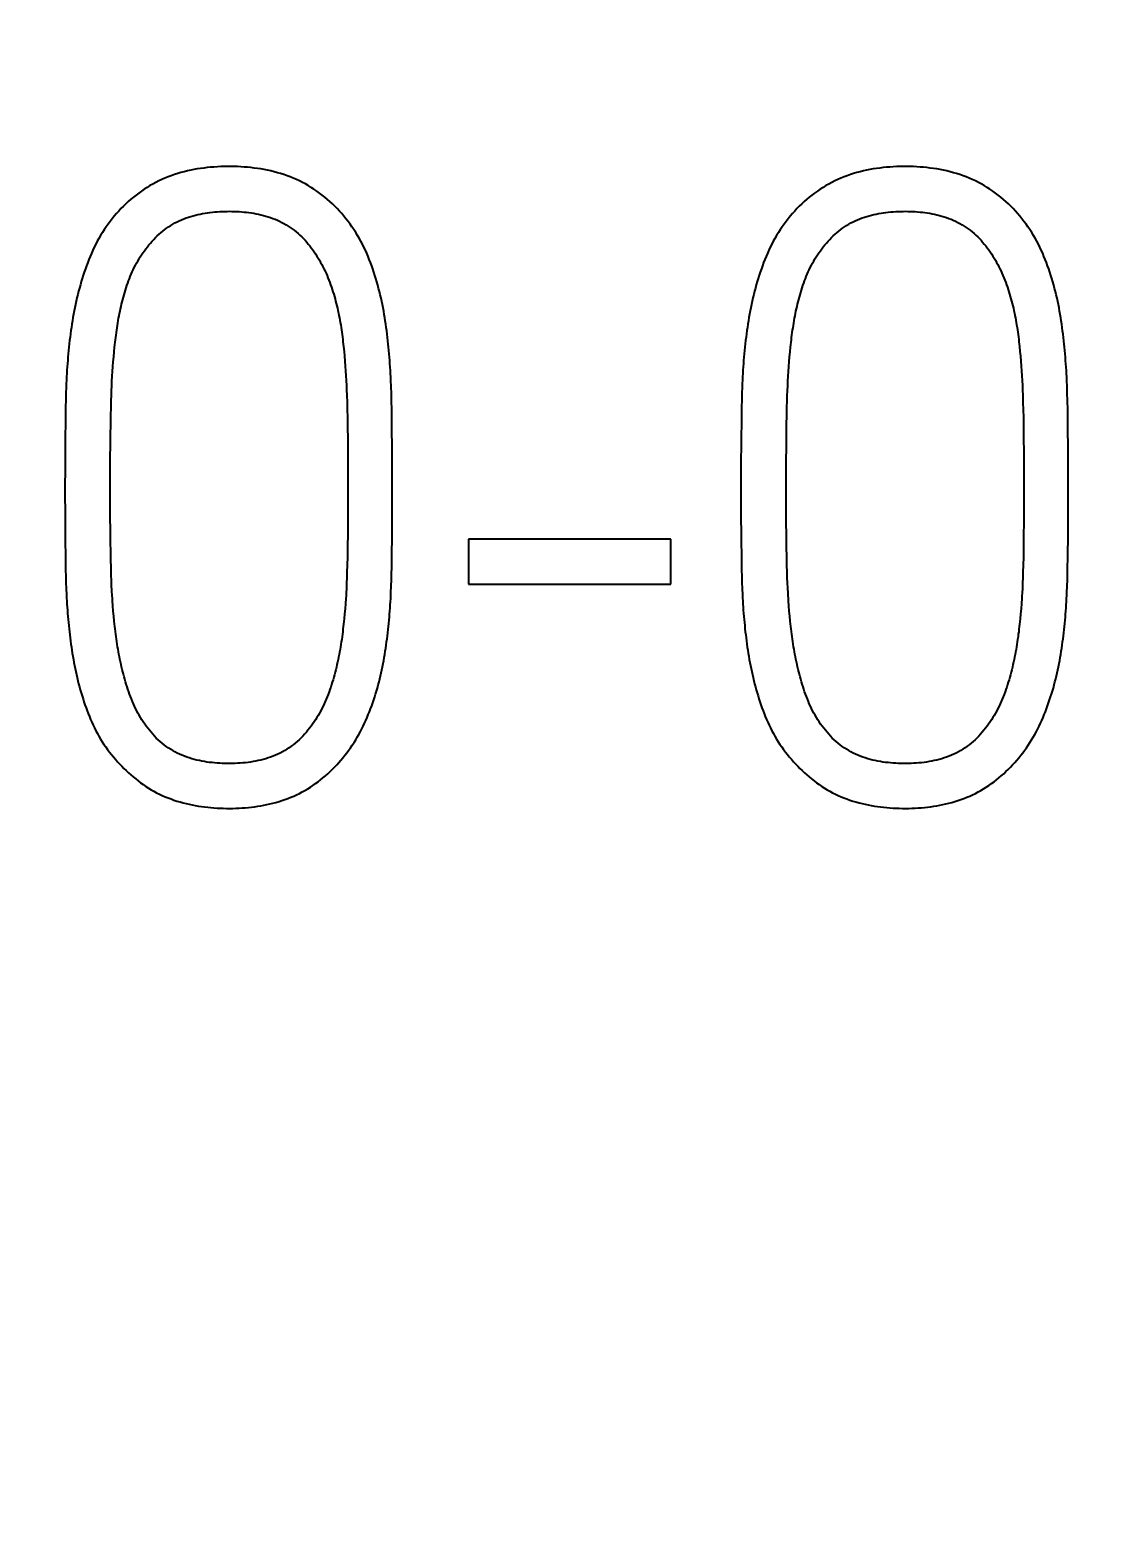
# Model space of a CAD drawing. Extents: x 0 to 420, y 0 to 297.
# Drawn here: x 135.235 to 137.96, y 172.36 to 176.15 of the extents above; entities that cross this region are included whole.
import ezdxf
from ezdxf.enums import TextEntityAlignment as Align

# ---------------------------------------------------------------- set-up
doc = ezdxf.new("R2010")
doc.units = 0
doc.header["$LTSCALE"] = 23.1
doc.layers.add('10100_DIM_FRONT', color=7, linetype='CONTINUOUS')
doc.layers.add('10500_FRONT_LABELING', color=7, linetype='CONTINUOUS')
doc.dimstyles.get("Standard").update_dxf_attribs({"dimtxt": 2.5, "dimasz": 2.5, "dimexe": 1.25, "dimexo": 0.625, "dimtad": 1, "dimcen": 2.5, "dimazin": 3, "dimtfac": 1, "dimtmove": 0, "dimatfit": 3})

# ---------------------------------------------------------------- blocks, each defined once
blk = doc.blocks.new('*D0')
at = {"layer": '10100_DIM_FRONT', "linetype": 'CONTINUOUS'}
for p, q in [((107.530749, 192.195968), (107.530749, 134.211085)), ((143.030749, 192.195968), (143.030749, 134.211085)), ((107.530749, 136.211085), (125.280749, 136.211085)), ((143.030749, 136.211085), (125.280749, 136.211085))]:
    blk.add_line(p, q, dxfattribs=at)
for points in [[(111.030749, 136.711085), (107.530749, 136.211085), (111.030749, 135.711085)], [(139.530749, 135.711085), (143.030749, 136.211085), (139.530749, 136.711085)]]:
    blk.add_solid(points, dxfattribs=at)
blk.add_text('35,5', height=3.5, dxfattribs=at).set_placement((121.450091, 137.086085), (130.950091, 137.086085), align=Align.FIT)
blk = doc.blocks.new('*D1')
at = {"layer": '10100_DIM_FRONT', "linetype": 'CONTINUOUS'}
for p, q in [((143.030749, 192.195968), (143.030749, 124.458443)), ((99.530757, 151.746968), (99.530757, 124.458443)), ((99.530757, 126.458443), (121.280753, 126.458443)), ((143.030749, 126.458443), (121.280753, 126.458443))]:
    blk.add_line(p, q, dxfattribs=at)
for points in [[(103.030757, 126.958443), (99.530757, 126.458443), (103.030757, 125.958443)], [(139.530749, 125.958443), (143.030749, 126.458443), (139.530749, 126.958443)]]:
    blk.add_solid(points, dxfattribs=at)
blk.add_text('43,5', height=3.5, dxfattribs=at).set_placement((117.247464, 127.333443), (126.997464, 127.333443), align=Align.FIT)

msp = doc.modelspace()

# ---------------------------------------------------------------- linework, layer by layer
at = {"layer": '10500_FRONT_LABELING', "color": 7, "linetype": 'CONTINUOUS'}
for p, q in [((136.0258, 175.3512), (136.0271, 175.339)), ((137.732, 175.3512), (137.7333, 175.339)), ((135.4437, 175.301), (135.4447, 175.3132)), ((135.4447, 175.3132), (135.4457, 175.3255)), ((135.4457, 175.3255), (135.4468, 175.3377)), ((136.0271, 175.339), (136.0282, 175.3268)), ((136.0282, 175.3268), (136.0292, 175.3146)), ((136.0292, 175.3146), (136.0302, 175.3023)), ((136.0302, 175.3023), (136.0311, 175.2901)), ((137.1499, 175.301), (137.1509, 175.3132)), ((137.1509, 175.3132), (137.1519, 175.3255)), ((137.1519, 175.3255), (137.153, 175.3377)), ((137.7333, 175.339), (137.7344, 175.3268)), ((137.7344, 175.3268), (137.7354, 175.3146)), ((137.7354, 175.3146), (137.7364, 175.3023)), ((137.7364, 175.3023), (137.7373, 175.2901)), ((135.4408, 175.2521), (135.4414, 175.2643)), ((135.4414, 175.2643), (135.4421, 175.2765)), ((135.4421, 175.2765), (135.4429, 175.2888)), ((135.4429, 175.2888), (135.4437, 175.301)), ((136.0311, 175.2901), (136.0318, 175.2778)), ((136.0318, 175.2778), (136.0325, 175.2655)), ((136.0325, 175.2655), (136.0332, 175.2533)), ((136.146, 175.2496), (136.1454, 175.2662)), ((137.147, 175.2521), (137.1476, 175.2643)), ((137.1476, 175.2643), (137.1483, 175.2765)), ((137.1483, 175.2765), (137.1491, 175.2888)), ((137.1491, 175.2888), (137.1499, 175.301)), ((137.7373, 175.2901), (137.7381, 175.2778)), ((137.7381, 175.2778), (137.7388, 175.2655)), ((137.7388, 175.2655), (137.7394, 175.2533)), ((137.8523, 175.2496), (137.8516, 175.2662)), ((135.3252, 175.2331), (135.3248, 175.2164)), ((135.4395, 175.2153), (135.4398, 175.2276)), ((135.4398, 175.2276), (135.4403, 175.2398)), ((135.4403, 175.2398), (135.4408, 175.2521)), ((136.0332, 175.2533), (136.0337, 175.241)), ((136.0337, 175.241), (136.0341, 175.2287)), ((136.0341, 175.2287), (136.0347, 175.2102)), ((136.1466, 175.2328), (136.146, 175.2496)), ((136.147, 175.2161), (136.1466, 175.2328)), ((137.0314, 175.2331), (137.031, 175.2164)), ((137.1457, 175.2153), (137.146, 175.2276)), ((137.146, 175.2276), (137.1465, 175.2398)), ((137.1465, 175.2398), (137.147, 175.2521)), ((137.7394, 175.2533), (137.7399, 175.241)), ((137.7399, 175.241), (137.7403, 175.2287)), ((137.7403, 175.2287), (137.7409, 175.2102)), ((137.8528, 175.2328), (137.8523, 175.2496)), ((137.8532, 175.2161), (137.8528, 175.2328)), ((135.3244, 175.1996), (135.324, 175.1745)), ((135.3248, 175.2164), (135.3244, 175.1996)), ((135.4386, 175.1786), (135.439, 175.197)), ((135.439, 175.197), (135.4395, 175.2153)), ((136.0347, 175.2102), (136.0352, 175.1917)), ((136.0352, 175.1917), (136.0356, 175.1732)), ((136.1475, 175.1911), (136.147, 175.2161)), ((136.1481, 175.1492), (136.1475, 175.1911)), ((137.0306, 175.1996), (137.0302, 175.1745)), ((137.031, 175.2164), (137.0306, 175.1996)), ((137.1448, 175.1786), (137.1452, 175.197)), ((137.1452, 175.197), (137.1457, 175.2153)), ((137.7409, 175.2102), (137.7414, 175.1917)), ((137.7414, 175.1917), (137.7418, 175.1732)), ((137.8537, 175.1911), (137.8532, 175.2161)), ((137.8543, 175.1492), (137.8537, 175.1911)), ((135.324, 175.1745), (135.3232, 175.1075)), ((135.4378, 175.1296), (135.4381, 175.1541)), ((135.4381, 175.1541), (135.4386, 175.1786)), ((136.0356, 175.1732), (136.036, 175.1486)), ((137.0302, 175.1745), (137.0294, 175.1075)), ((137.1439, 175.1234), (137.1443, 175.1541)), ((137.1443, 175.1541), (137.1448, 175.1786)), ((137.7418, 175.1732), (137.7422, 175.1486)), ((135.4374, 175.0989), (135.4378, 175.1296)), ((136.036, 175.1486), (136.0364, 175.1178)), ((136.0364, 175.1178), (136.0367, 175.087)), ((136.1487, 175.0907), (136.1481, 175.1492)), ((137.1436, 175.0928), (137.1439, 175.1234)), ((137.7422, 175.1486), (137.7426, 175.1178)), ((137.7426, 175.1178), (137.7429, 175.087)), ((137.8549, 175.0907), (137.8543, 175.1492)), ((135.3232, 175.1075), (135.3229, 175.0572)), ((135.4372, 175.0744), (135.4374, 175.0989)), ((136.0367, 175.087), (136.0369, 175.0624)), ((136.149, 175.0404), (136.1487, 175.0907)), ((137.0294, 175.1075), (137.0291, 175.0572)), ((137.1434, 175.0683), (137.1436, 175.0928)), ((137.7429, 175.087), (137.7431, 175.0624)), ((137.8552, 175.0404), (137.8549, 175.0907)), ((135.3229, 175.0572), (135.3228, 174.9825)), ((135.437, 175.0437), (135.4372, 175.0744)), ((135.437, 175.0131), (135.437, 175.0437)), ((136.0369, 175.0624), (136.037, 175.0316)), ((136.149, 175.007), (136.149, 175.0404)), ((137.0291, 175.0572), (137.029, 174.9825)), ((137.1432, 175.0376), (137.1434, 175.0683)), ((137.1432, 175.007), (137.1432, 175.0376)), ((137.7431, 175.0624), (137.7432, 175.0316)), ((137.8552, 175.007), (137.8552, 175.0404)), ((135.437, 174.9695), (135.437, 175.0131)), ((136.037, 175.0316), (136.0371, 174.9825)), ((136.1489, 174.9354), (136.149, 175.007)), ((137.1432, 174.9565), (137.1432, 175.007)), ((137.7432, 175.0316), (137.7433, 174.9825)), ((137.8551, 174.9354), (137.8552, 175.007)), ((135.3228, 174.9825), (135.3229, 174.9278)), ((135.4371, 174.9435), (135.437, 174.9695)), ((136.0371, 174.9825), (136.037, 174.9565)), ((137.029, 174.9825), (137.0291, 174.9278)), ((137.7433, 174.9825), (137.7432, 174.9565)), ((135.3229, 174.9278), (135.3233, 174.8731)), ((135.4372, 174.9175), (135.4371, 174.9435)), ((136.0369, 174.9305), (136.0367, 174.9044)), ((136.037, 174.9565), (136.0369, 174.9305)), ((136.1485, 174.8803), (136.1489, 174.9354)), ((137.0291, 174.9278), (137.0295, 174.8731)), ((137.1433, 174.9305), (137.1432, 174.9565)), ((137.1435, 174.9045), (137.1433, 174.9305)), ((137.7431, 174.9305), (137.7429, 174.9044)), ((137.7432, 174.9565), (137.7431, 174.9305)), ((137.8547, 174.8803), (137.8551, 174.9354)), ((135.4374, 174.8915), (135.4372, 174.9175)), ((135.4378, 174.859), (135.4374, 174.8915)), ((136.0367, 174.9044), (136.0364, 174.8784)), ((137.1438, 174.8785), (137.1435, 174.9045)), ((137.7429, 174.9044), (137.7426, 174.8784)), ((135.3233, 174.8731), (135.3241, 174.8106)), ((135.4382, 174.833), (135.4378, 174.859)), ((136.0364, 174.8784), (136.036, 174.8459)), ((136.1478, 174.8174), (136.1485, 174.8803)), ((136.3416, 174.8649), (136.3416, 174.7518)), ((136.8521, 174.8649), (136.3416, 174.8649)), ((136.8521, 174.7518), (136.8521, 174.8649)), ((137.0295, 174.8731), (137.0303, 174.8106)), ((137.1442, 174.846), (137.1438, 174.8785)), ((137.7426, 174.8784), (137.7422, 174.8459)), ((137.854, 174.8174), (137.8547, 174.8803)), ((135.3241, 174.8106), (135.3245, 174.7872)), ((135.4386, 174.8134), (135.4382, 174.833)), ((135.439, 174.7939), (135.4386, 174.8134)), ((136.0356, 174.8198), (136.0352, 174.8003)), ((136.036, 174.8459), (136.0356, 174.8198)), ((136.1474, 174.7939), (136.1478, 174.8174)), ((137.0303, 174.8106), (137.0307, 174.7872)), ((137.1447, 174.82), (137.1442, 174.846)), ((137.1451, 174.8004), (137.1447, 174.82)), ((137.7418, 174.8198), (137.7414, 174.8003)), ((137.7422, 174.8459), (137.7418, 174.8198)), ((137.8536, 174.7939), (137.854, 174.8174)), ((135.3245, 174.7872), (135.3248, 174.7716)), ((135.3248, 174.7716), (135.3253, 174.756)), ((135.4396, 174.7744), (135.439, 174.7939)), ((135.44, 174.7614), (135.4396, 174.7744)), ((136.0346, 174.7808), (136.0342, 174.7678)), ((136.0352, 174.8003), (136.0346, 174.7808)), ((136.1467, 174.7624), (136.1471, 174.7781)), ((136.1471, 174.7781), (136.1474, 174.7939)), ((137.0307, 174.7872), (137.031, 174.7716)), ((137.031, 174.7716), (137.0315, 174.756)), ((137.1456, 174.7809), (137.1451, 174.8004)), ((137.146, 174.7679), (137.1456, 174.7809)), ((137.7408, 174.7808), (137.7404, 174.7678)), ((137.7414, 174.8003), (137.7408, 174.7808)), ((137.8529, 174.7624), (137.8533, 174.7781)), ((137.8533, 174.7781), (137.8536, 174.7939)), ((135.3253, 174.756), (135.3258, 174.7404)), ((135.3258, 174.7404), (135.3264, 174.7248)), ((135.4406, 174.7485), (135.44, 174.7614)), ((135.4412, 174.7355), (135.4406, 174.7485)), ((135.4419, 174.7225), (135.4412, 174.7355)), ((136.0337, 174.7548), (136.0331, 174.7418)), ((136.0342, 174.7678), (136.0337, 174.7548)), ((136.1462, 174.7467), (136.1467, 174.7624)), ((136.3416, 174.7518), (136.8521, 174.7518)), ((137.0315, 174.756), (137.032, 174.7404)), ((137.032, 174.7404), (137.0326, 174.7248)), ((137.1465, 174.7549), (137.146, 174.7679)), ((137.1471, 174.742), (137.1465, 174.7549)), ((137.1478, 174.729), (137.1471, 174.742)), ((137.7399, 174.7548), (137.7393, 174.7418)), ((137.7404, 174.7678), (137.7399, 174.7548)), ((137.8524, 174.7467), (137.8529, 174.7624)), ((135.4448, 174.6838), (135.4437, 174.6967)), ((136.0308, 174.7028), (136.0297, 174.6899)), ((136.0317, 174.7158), (136.0308, 174.7028)), ((137.151, 174.6838), (137.1499, 174.6967)), ((137.737, 174.7028), (137.7359, 174.6899)), ((137.7379, 174.7158), (137.737, 174.7028)), ((135.446, 174.6709), (135.4448, 174.6838)), ((135.4473, 174.658), (135.446, 174.6709)), ((136.0297, 174.6899), (136.0286, 174.6769)), ((137.1522, 174.6709), (137.151, 174.6838)), ((137.1535, 174.658), (137.1522, 174.6709)), ((137.7359, 174.6899), (137.7348, 174.6769))]:
    msp.add_line(p, q, dxfattribs=at)
for points in [[(136.1454, 175.2662), (136.145, 175.2746), (136.1446, 175.2829), (136.1441, 175.2913), (136.1436, 175.2996), (136.143, 175.3079), (136.1424, 175.3163), (136.1418, 175.3246), (136.1411, 175.3329), (136.1403, 175.3412), (136.1395, 175.3495), (136.1387, 175.3578), (136.1378, 175.3661), (136.1369, 175.3744), (136.1359, 175.3827), (136.1348, 175.391), (136.1337, 175.3993), (136.1326, 175.4076), (136.1313, 175.4159), (136.13, 175.4242), (136.1287, 175.4324), (136.1272, 175.4407), (136.1257, 175.4489), (136.1241, 175.4572), (136.1224, 175.4654), (136.1206, 175.4737), (136.1187, 175.4819), (136.1166, 175.4901), (136.1145, 175.4983), (136.1123, 175.5065), (136.11, 175.5147), (136.1076, 175.5229), (136.1051, 175.531), (136.1025, 175.5391), (136.0997, 175.5472), (136.0969, 175.5552), (136.094, 175.5631), (136.0909, 175.571), (136.0877, 175.5789), (136.0844, 175.5867), (136.0809, 175.5944), (136.0773, 175.602), (136.0735, 175.6096), (136.0695, 175.6172), (136.0654, 175.6246), (136.0611, 175.632), (136.0566, 175.6393), (136.052, 175.6464), (136.0472, 175.6535), (136.0423, 175.6604), (136.0372, 175.6672), (136.032, 175.6739), (136.0267, 175.6805), (136.0212, 175.6869), (136.0156, 175.6932), (136.0099, 175.6994), (136.004, 175.7055), (135.9979, 175.7114), (135.9917, 175.7171), (135.9854, 175.7228), (135.9789, 175.7283), (135.9722, 175.7336), (135.9653, 175.7388), (135.9584, 175.7438), (135.9513, 175.7486), (135.9441, 175.7531), (135.9369, 175.7575), (135.9295, 175.7617), (135.922, 175.7656), (135.9145, 175.7694), (135.9068, 175.7729), (135.8991, 175.7763), (135.8912, 175.7794), (135.8833, 175.7824), (135.8752, 175.7852), (135.8671, 175.7878), (135.8589, 175.7902), (135.8506, 175.7924), (135.8423, 175.7945), (135.834, 175.7963), (135.8257, 175.798), (135.8173, 175.7995), (135.8089, 175.8008), (135.8005, 175.802), (135.7921, 175.803), (135.7837, 175.8038), (135.7753, 175.8045), (135.7668, 175.805), (135.7584, 175.8054), (135.7499, 175.8057), (135.7414, 175.8058), (135.7329, 175.8058), (135.7244, 175.8057), (135.7159, 175.8054), (135.7074, 175.805), (135.6988, 175.8045), (135.6903, 175.8038), (135.6819, 175.8029), (135.6734, 175.8019), (135.665, 175.8008), (135.6567, 175.7995), (135.6483, 175.798), (135.6401, 175.7963), (135.6318, 175.7945), (135.6236, 175.7925), (135.6154, 175.7903), (135.6073, 175.7879), (135.5992, 175.7853), (135.5911, 175.7825), (135.5831, 175.7795), (135.5751, 175.7763), (135.5673, 175.773), (135.5596, 175.7694), (135.552, 175.7656), (135.5445, 175.7616), (135.5371, 175.7575), (135.5299, 175.7531), (135.5227, 175.7486), (135.5157, 175.7438), (135.5088, 175.7389), (135.5021, 175.7338), (135.4954, 175.7284), (135.4889, 175.723), (135.4824, 175.7173), (135.4762, 175.7115), (135.4701, 175.7055), (135.4641, 175.6994), (135.4584, 175.6932), (135.4527, 175.6869), (135.4473, 175.6804), (135.4419, 175.6738), (135.4367, 175.6671), (135.4316, 175.6603), (135.4267, 175.6534), (135.4219, 175.6463), (135.4173, 175.6391), (135.4128, 175.6318), (135.4085, 175.6245), (135.4044, 175.617), (135.4005, 175.6095), (135.3967, 175.602), (135.3931, 175.5943), (135.3897, 175.5866), (135.3863, 175.5789), (135.3832, 175.5711), (135.3801, 175.5633), (135.3771, 175.5554), (135.3743, 175.5474), (135.3716, 175.5394), (135.369, 175.5314), (135.3664, 175.5233), (135.364, 175.5153), (135.3616, 175.5071), (135.3594, 175.499), (135.3572, 175.4908), (135.3551, 175.4825), (135.3531, 175.4743), (135.3512, 175.466), (135.3494, 175.4578), (135.3477, 175.4495), (135.346, 175.4412), (135.3445, 175.433), (135.343, 175.4247), (135.3416, 175.4164), (135.3403, 175.4081), (135.339, 175.3998), (135.3378, 175.3915), (135.3367, 175.3832), (135.3356, 175.3749)], [(137.8516, 175.2662), (137.8512, 175.2746), (137.8508, 175.2829), (137.8503, 175.2913), (137.8498, 175.2996), (137.8492, 175.3079), (137.8486, 175.3163), (137.848, 175.3246), (137.8473, 175.3329), (137.8465, 175.3412), (137.8458, 175.3495), (137.8449, 175.3578), (137.844, 175.3661), (137.8431, 175.3744), (137.8421, 175.3827), (137.841, 175.391), (137.8399, 175.3993), (137.8388, 175.4076), (137.8376, 175.4159), (137.8363, 175.4242), (137.8349, 175.4324), (137.8334, 175.4407), (137.8319, 175.4489), (137.8303, 175.4572), (137.8286, 175.4654), (137.8268, 175.4737), (137.8249, 175.4819), (137.8228, 175.4901), (137.8207, 175.4983), (137.8185, 175.5065), (137.8162, 175.5147), (137.8138, 175.5229), (137.8113, 175.531), (137.8087, 175.5391), (137.8059, 175.5472), (137.8031, 175.5552), (137.8002, 175.5631), (137.7971, 175.571), (137.7939, 175.5789), (137.7906, 175.5867), (137.7871, 175.5944), (137.7835, 175.602), (137.7797, 175.6096), (137.7757, 175.6172), (137.7716, 175.6246), (137.7673, 175.632), (137.7628, 175.6393), (137.7582, 175.6464), (137.7534, 175.6535), (137.7485, 175.6604), (137.7434, 175.6672), (137.7382, 175.6739), (137.7329, 175.6805), (137.7274, 175.6869), (137.7218, 175.6932), (137.7161, 175.6994), (137.7102, 175.7055), (137.7041, 175.7114), (137.6979, 175.7171), (137.6916, 175.7228), (137.6851, 175.7283), (137.6784, 175.7336), (137.6715, 175.7388), (137.6646, 175.7438), (137.6575, 175.7486), (137.6503, 175.7531), (137.6431, 175.7575), (137.6357, 175.7617), (137.6282, 175.7656), (137.6207, 175.7694), (137.613, 175.7729), (137.6053, 175.7763), (137.5974, 175.7794), (137.5895, 175.7824), (137.5814, 175.7852), (137.5733, 175.7878), (137.5651, 175.7902), (137.5568, 175.7924), (137.5485, 175.7945), (137.5402, 175.7963), (137.5319, 175.798), (137.5235, 175.7995), (137.5151, 175.8008), (137.5067, 175.802), (137.4983, 175.803), (137.4899, 175.8038), (137.4815, 175.8045), (137.473, 175.805), (137.4646, 175.8054), (137.4561, 175.8057), (137.4476, 175.8058), (137.4391, 175.8058), (137.4306, 175.8057), (137.4221, 175.8054), (137.4136, 175.805), (137.405, 175.8045), (137.3965, 175.8038), (137.3881, 175.8029), (137.3796, 175.8019), (137.3712, 175.8008), (137.3629, 175.7995), (137.3545, 175.798), (137.3463, 175.7963), (137.338, 175.7945), (137.3298, 175.7925), (137.3216, 175.7903), (137.3135, 175.7879), (137.3054, 175.7853), (137.2973, 175.7825), (137.2893, 175.7795), (137.2814, 175.7763), (137.2735, 175.773), (137.2658, 175.7694), (137.2582, 175.7656), (137.2507, 175.7616), (137.2433, 175.7575), (137.2361, 175.7531), (137.2289, 175.7486), (137.2219, 175.7438), (137.215, 175.7389), (137.2083, 175.7338), (137.2016, 175.7284), (137.1951, 175.723), (137.1886, 175.7173), (137.1824, 175.7115), (137.1763, 175.7055), (137.1703, 175.6994), (137.1646, 175.6932), (137.1589, 175.6869), (137.1535, 175.6804), (137.1481, 175.6738), (137.1429, 175.6671), (137.1378, 175.6603), (137.1329, 175.6534), (137.1281, 175.6463), (137.1235, 175.6391), (137.119, 175.6318), (137.1147, 175.6245), (137.1106, 175.617), (137.1067, 175.6095), (137.1029, 175.602), (137.0993, 175.5943), (137.0959, 175.5866), (137.0925, 175.5789), (137.0894, 175.5711), (137.0863, 175.5633), (137.0833, 175.5554), (137.0805, 175.5474), (137.0778, 175.5394), (137.0752, 175.5314), (137.0726, 175.5233), (137.0702, 175.5153), (137.0678, 175.5071), (137.0656, 175.499), (137.0634, 175.4908), (137.0613, 175.4825), (137.0593, 175.4743), (137.0574, 175.466), (137.0556, 175.4578), (137.0539, 175.4495), (137.0523, 175.4412), (137.0507, 175.433), (137.0492, 175.4247), (137.0478, 175.4164), (137.0465, 175.4081), (137.0452, 175.3998), (137.044, 175.3915), (137.0429, 175.3832), (137.0418, 175.3749)], [(135.4468, 175.3377), (135.4481, 175.3499), (135.4487, 175.356), (135.4494, 175.3621), (135.4501, 175.3682), (135.4508, 175.3743), (135.4516, 175.3804), (135.4524, 175.3865), (135.4533, 175.3926), (135.4542, 175.3987), (135.4551, 175.4047), (135.4561, 175.4108), (135.4571, 175.4168), (135.4582, 175.4228), (135.4593, 175.4288), (135.4605, 175.4348), (135.4617, 175.4408), (135.463, 175.4467), (135.4644, 175.4527), (135.4658, 175.4586), (135.4672, 175.4645), (135.4688, 175.4704), (135.4704, 175.4763), (135.472, 175.4822), (135.4737, 175.488), (135.4755, 175.4938), (135.4773, 175.4997), (135.4792, 175.5054), (135.4812, 175.5112), (135.4833, 175.517), (135.4855, 175.5227), (135.4877, 175.5284), (135.4901, 175.534), (135.4925, 175.5397), (135.4951, 175.5453), (135.4978, 175.5509), (135.5006, 175.5564), (135.5035, 175.5619), (135.5065, 175.5673), (135.5097, 175.5726), (135.5129, 175.5779), (135.5163, 175.5831), (135.5197, 175.5882), (135.5233, 175.5932), (135.527, 175.5982), (135.5307, 175.6031), (135.5346, 175.6079), (135.5386, 175.6126), (135.5427, 175.6172), (135.547, 175.6218), (135.5513, 175.6262), (135.5558, 175.6306), (135.5603, 175.6348), (135.5649, 175.6388), (135.5697, 175.6428), (135.5745, 175.6466), (135.5794, 175.6502), (135.5844, 175.6537), (135.5896, 175.657), (135.5948, 175.6602), (135.6002, 175.6633), (135.6057, 175.6661), (135.6113, 175.6688), (135.617, 175.6714), (135.6228, 175.6737), (135.6286, 175.6759), (135.6344, 175.6779), (135.6403, 175.6798), (135.6463, 175.6815), (135.6522, 175.6831), (135.6582, 175.6845), (135.6643, 175.6858), (135.6703, 175.687), (135.6764, 175.688), (135.6825, 175.689), (135.6887, 175.6898), (135.6948, 175.6905), (135.701, 175.6911), (135.7072, 175.6916), (135.7134, 175.692), (135.7196, 175.6923), (135.7258, 175.6925), (135.732, 175.6926), (135.7381, 175.6927), (135.7443, 175.6926), (135.7504, 175.6925), (135.7566, 175.6922), (135.7627, 175.6919), (135.7688, 175.6914), (135.7749, 175.6909), (135.781, 175.6903), (135.7871, 175.6895), (135.7932, 175.6886), (135.7993, 175.6876), (135.8054, 175.6865), (135.8115, 175.6852), (135.8175, 175.6838), (135.8235, 175.6823), (135.8296, 175.6806), (135.8355, 175.6788), (135.8415, 175.6768), (135.8473, 175.6747), (135.8531, 175.6725), (135.8588, 175.6701), (135.8644, 175.6675), (135.87, 175.6648), (135.8755, 175.6619), (135.8809, 175.6588), (135.8862, 175.6556), (135.8915, 175.6522), (135.8966, 175.6486), (135.9016, 175.6449), (135.9065, 175.641), (135.9112, 175.637), (135.9158, 175.6329), (135.9203, 175.6286), (135.9246, 175.6242), (135.9288, 175.6196), (135.9329, 175.615), (135.9368, 175.6102), (135.9407, 175.6053), (135.9444, 175.6003), (135.9481, 175.5952), (135.9516, 175.5901), (135.9551, 175.585), (135.9585, 175.5798), (135.9617, 175.5745), (135.9649, 175.5692), (135.9679, 175.5638), (135.9709, 175.5584), (135.9737, 175.5529), (135.9765, 175.5474), (135.9792, 175.5418), (135.9817, 175.5362), (135.9842, 175.5306), (135.9866, 175.5248), (135.9889, 175.5191), (135.9911, 175.5133), (135.9932, 175.5075), (135.9953, 175.5016), (135.9973, 175.4957), (135.9992, 175.4898), (136.001, 175.4838), (136.0027, 175.4779), (136.0044, 175.4719)], [(137.153, 175.3377), (137.1543, 175.3499), (137.1549, 175.356), (137.1556, 175.3621), (137.1563, 175.3682), (137.157, 175.3743), (137.1578, 175.3804), (137.1586, 175.3865), (137.1595, 175.3926), (137.1604, 175.3987), (137.1613, 175.4047), (137.1623, 175.4108), (137.1633, 175.4168), (137.1644, 175.4228), (137.1655, 175.4288), (137.1667, 175.4348), (137.1679, 175.4408), (137.1692, 175.4467), (137.1706, 175.4527), (137.172, 175.4586), (137.1734, 175.4645), (137.175, 175.4704), (137.1766, 175.4763), (137.1782, 175.4822), (137.1799, 175.488), (137.1817, 175.4938), (137.1835, 175.4997), (137.1854, 175.5054), (137.1874, 175.5112), (137.1895, 175.517), (137.1917, 175.5227), (137.1939, 175.5284), (137.1963, 175.534), (137.1987, 175.5397), (137.2013, 175.5453), (137.204, 175.5509), (137.2068, 175.5564), (137.2097, 175.5619), (137.2127, 175.5673), (137.2159, 175.5726), (137.2191, 175.5779), (137.2225, 175.5831), (137.2259, 175.5882), (137.2295, 175.5932), (137.2332, 175.5982), (137.2369, 175.6031), (137.2408, 175.6079), (137.2448, 175.6126), (137.2489, 175.6172), (137.2532, 175.6218), (137.2575, 175.6262), (137.262, 175.6306), (137.2665, 175.6348), (137.2711, 175.6388), (137.2759, 175.6428), (137.2807, 175.6466), (137.2856, 175.6502), (137.2906, 175.6537), (137.2958, 175.657), (137.301, 175.6602), (137.3064, 175.6633), (137.3119, 175.6661), (137.3175, 175.6688), (137.3232, 175.6714), (137.329, 175.6737), (137.3348, 175.6759), (137.3406, 175.6779), (137.3465, 175.6798), (137.3525, 175.6815), (137.3584, 175.6831), (137.3644, 175.6845), (137.3705, 175.6858), (137.3765, 175.687), (137.3826, 175.688), (137.3887, 175.689), (137.3949, 175.6898), (137.401, 175.6905), (137.4072, 175.6911), (137.4134, 175.6916), (137.4196, 175.692), (137.4258, 175.6923), (137.432, 175.6925), (137.4382, 175.6926), (137.4443, 175.6927), (137.4505, 175.6926), (137.4566, 175.6925), (137.4628, 175.6922), (137.4689, 175.6919), (137.475, 175.6914), (137.4811, 175.6909), (137.4872, 175.6903), (137.4933, 175.6895), (137.4994, 175.6886), (137.5055, 175.6876), (137.5116, 175.6865), (137.5177, 175.6852), (137.5237, 175.6838), (137.5298, 175.6823), (137.5358, 175.6806), (137.5418, 175.6788), (137.5477, 175.6768), (137.5535, 175.6747), (137.5593, 175.6725), (137.565, 175.6701), (137.5706, 175.6675), (137.5762, 175.6648), (137.5817, 175.6619), (137.5871, 175.6588), (137.5924, 175.6556), (137.5977, 175.6522), (137.6028, 175.6486), (137.6078, 175.6449), (137.6127, 175.641), (137.6174, 175.637), (137.622, 175.6329), (137.6265, 175.6286), (137.6308, 175.6242), (137.635, 175.6196), (137.6391, 175.615), (137.643, 175.6102), (137.6469, 175.6053), (137.6506, 175.6003), (137.6543, 175.5952), (137.6578, 175.5901), (137.6613, 175.585), (137.6647, 175.5798), (137.6679, 175.5745), (137.6711, 175.5692), (137.6742, 175.5638), (137.6771, 175.5584), (137.68, 175.5529), (137.6827, 175.5474), (137.6854, 175.5418), (137.6879, 175.5362), (137.6904, 175.5306), (137.6928, 175.5248), (137.6951, 175.5191), (137.6973, 175.5133), (137.6994, 175.5075), (137.7015, 175.5016), (137.7035, 175.4957), (137.7054, 175.4898), (137.7072, 175.4838), (137.7089, 175.4779), (137.7106, 175.4719)], [(136.0044, 175.4719), (136.006, 175.466), (136.0076, 175.46), (136.0091, 175.454), (136.0105, 175.448), (136.0119, 175.442), (136.0131, 175.436), (136.0144, 175.43), (136.0155, 175.424), (136.0166, 175.418), (136.0177, 175.4119), (136.0187, 175.4059), (136.0197, 175.3998), (136.0206, 175.3938), (136.0214, 175.3877), (136.0223, 175.3816), (136.023, 175.3756), (136.0238, 175.3695), (136.0245, 175.3634), (136.0252, 175.3573), (136.0258, 175.3512)], [(137.7106, 175.4719), (137.7122, 175.466), (137.7138, 175.46), (137.7153, 175.454), (137.7167, 175.448), (137.7181, 175.442), (137.7193, 175.436), (137.7206, 175.43), (137.7217, 175.424), (137.7229, 175.418), (137.7239, 175.4119), (137.7249, 175.4059), (137.7259, 175.3998), (137.7268, 175.3938), (137.7276, 175.3877), (137.7285, 175.3816), (137.7292, 175.3756), (137.73, 175.3695), (137.7307, 175.3634), (137.7314, 175.3573), (137.732, 175.3512)], [(135.3356, 175.3749), (135.3346, 175.3666), (135.3336, 175.3583), (135.3327, 175.3499), (135.3319, 175.3416), (135.3311, 175.3333), (135.3303, 175.325), (135.3296, 175.3166), (135.329, 175.3083), (135.3284, 175.3), (135.3278, 175.2916), (135.3273, 175.2833), (135.3269, 175.2749), (135.3265, 175.2666), (135.3261, 175.2582), (135.3258, 175.2498), (135.3252, 175.2331)], [(137.0418, 175.3749), (137.0408, 175.3666), (137.0398, 175.3583), (137.0389, 175.3499), (137.0381, 175.3416), (137.0373, 175.3333), (137.0365, 175.325), (137.0358, 175.3166), (137.0352, 175.3083), (137.0346, 175.3), (137.034, 175.2916), (137.0335, 175.2833), (137.0331, 175.2749), (137.0327, 175.2666), (137.0323, 175.2582), (137.032, 175.2498), (137.0314, 175.2331)], [(136.0331, 174.7418), (136.0324, 174.7288), (136.0321, 174.7223), (136.0317, 174.7158)], [(136.1174, 174.5126), (136.1192, 174.5203), (136.121, 174.528), (136.1227, 174.5358), (136.1243, 174.5435), (136.1259, 174.5513), (136.1273, 174.5591), (136.1287, 174.5669), (136.13, 174.5746), (136.1313, 174.5824), (136.1325, 174.5902), (136.1336, 174.598), (136.1347, 174.6058), (136.1358, 174.6136), (136.1367, 174.6214), (136.1377, 174.6293), (136.1386, 174.6371), (136.1394, 174.6449), (136.1402, 174.6527), (136.1409, 174.6605), (136.1416, 174.6683), (136.1423, 174.6762), (136.1429, 174.684), (136.1435, 174.6918), (136.144, 174.6997), (136.1444, 174.7075), (136.1449, 174.7153), (136.1453, 174.7232), (136.1456, 174.731), (136.1462, 174.7467)], [(137.7393, 174.7418), (137.7387, 174.7288), (137.7383, 174.7223), (137.7379, 174.7158)], [(137.8236, 174.5126), (137.8254, 174.5203), (137.8272, 174.528), (137.8289, 174.5358), (137.8305, 174.5435), (137.8321, 174.5513), (137.8335, 174.5591), (137.8349, 174.5669), (137.8363, 174.5746), (137.8375, 174.5824), (137.8387, 174.5902), (137.8399, 174.598), (137.8409, 174.6058), (137.842, 174.6136), (137.843, 174.6214), (137.8439, 174.6293), (137.8448, 174.6371), (137.8456, 174.6449), (137.8464, 174.6527), (137.8471, 174.6605), (137.8478, 174.6683), (137.8485, 174.6762), (137.8491, 174.684), (137.8497, 174.6918), (137.8502, 174.6997), (137.8506, 174.7075), (137.8511, 174.7153), (137.8515, 174.7232), (137.8518, 174.731), (137.8524, 174.7467)], [(135.3264, 174.7248), (135.3268, 174.717), (135.3272, 174.7092), (135.3277, 174.7015), (135.3282, 174.6937), (135.3288, 174.6859), (135.3294, 174.6781), (135.33, 174.6704), (135.3307, 174.6626), (135.3314, 174.6548), (135.3322, 174.6471), (135.333, 174.6393), (135.3338, 174.6316), (135.3348, 174.6238), (135.3357, 174.6161), (135.3367, 174.6084), (135.3378, 174.6006), (135.3389, 174.5929), (135.3401, 174.5852), (135.3413, 174.5775), (135.3426, 174.5697), (135.3439, 174.562), (135.3453, 174.5543), (135.3468, 174.5466), (135.3483, 174.5389), (135.35, 174.5313), (135.3517, 174.5236), (135.3535, 174.5159), (135.3553, 174.5082), (135.3573, 174.5006), (135.3593, 174.4929), (135.3614, 174.4853), (135.3636, 174.4776), (135.3659, 174.47), (135.3683, 174.4624), (135.3707, 174.4549), (135.3732, 174.4473), (135.3759, 174.4399), (135.3786, 174.4324), (135.3814, 174.425), (135.3843, 174.4177), (135.3874, 174.4104), (135.3905, 174.4031), (135.3938, 174.3959), (135.3973, 174.3888), (135.4008, 174.3817), (135.4046, 174.3747), (135.4084, 174.3678), (135.4125, 174.3609), (135.4167, 174.3542), (135.4211, 174.3475), (135.4256, 174.3409), (135.4302, 174.3344), (135.435, 174.328), (135.4399, 174.3218), (135.4449, 174.3157), (135.45, 174.3097), (135.4553, 174.3038), (135.4606, 174.298), (135.4661, 174.2923), (135.4717, 174.2868), (135.4774, 174.2813), (135.4832, 174.2759), (135.4891, 174.2706), (135.4951, 174.2654), (135.5012, 174.2604), (135.5075, 174.2554), (135.5138, 174.2506), (135.5203, 174.2459), (135.5269, 174.2415), (135.5336, 174.2372), (135.5403, 174.233), (135.5472, 174.2291), (135.5542, 174.2254), (135.5612, 174.2219), (135.5684, 174.2185), (135.5756, 174.2154), (135.5829, 174.2124), (135.5904, 174.2096), (135.5979, 174.2069), (135.6054, 174.2045), (135.6131, 174.2022), (135.6208, 174.2), (135.6285, 174.1981), (135.6362, 174.1963), (135.644, 174.1946), (135.6517, 174.1931), (135.6595, 174.1918), (135.6673, 174.1906), (135.6752, 174.1896), (135.683, 174.1887), (135.6909, 174.1879), (135.6987, 174.1872), (135.7066, 174.1867), (135.7145, 174.1863), (135.7224, 174.1861), (135.7303, 174.1859), (135.7383, 174.1859), (135.7462, 174.186), (135.7542, 174.1862), (135.7622, 174.1865), (135.7701, 174.1869), (135.778, 174.1875), (135.7859, 174.1882), (135.7937, 174.189), (135.8015, 174.19), (135.8093, 174.1911), (135.8171, 174.1924), (135.8248, 174.1938), (135.8325, 174.1954), (135.8402, 174.1971), (135.8478, 174.199), (135.8554, 174.201), (135.863, 174.2032), (135.8705, 174.2056), (135.878, 174.2082), (135.8854, 174.2109), (135.8928, 174.2138), (135.9002, 174.217), (135.9075, 174.2203), (135.9146, 174.2238), (135.9217, 174.2274), (135.9286, 174.2313), (135.9354, 174.2353), (135.9421, 174.2395), (135.9487, 174.2438), (135.9552, 174.2483), (135.9615, 174.253), (135.9678, 174.2579), (135.974, 174.2629), (135.98, 174.268), (135.986, 174.2733), (135.9918, 174.2787), (135.9975, 174.2843), (136.0031, 174.29), (136.0086, 174.2957), (136.014, 174.3016), (136.0192, 174.3076), (136.0243, 174.3136), (136.0293, 174.3198), (136.0341, 174.3261), (136.0388, 174.3324), (136.0434, 174.3389), (136.0479, 174.3454), (136.0523, 174.3521), (136.0565, 174.3588), (136.0606, 174.3657), (136.0646, 174.3726), (136.0684, 174.3796), (136.0721, 174.3866), (136.0756, 174.3937), (136.079, 174.4009), (136.0822, 174.4081), (136.0854, 174.4153), (136.0884, 174.4226), (136.0913, 174.4299), (136.0942, 174.4372), (136.0969, 174.4446), (136.0995, 174.452), (136.102, 174.4595), (136.1045, 174.467), (136.1068, 174.4745), (136.1091, 174.4821), (136.1113, 174.4896), (136.1134, 174.4973), (136.1154, 174.5049), (136.1174, 174.5126)], [(135.4437, 174.6967), (135.4428, 174.7096), (135.4423, 174.7161), (135.4419, 174.7225)], [(137.0326, 174.7248), (137.033, 174.717), (137.0334, 174.7092), (137.0339, 174.7015), (137.0344, 174.6937), (137.035, 174.6859), (137.0356, 174.6781), (137.0362, 174.6704), (137.0369, 174.6626), (137.0376, 174.6548), (137.0384, 174.6471), (137.0392, 174.6393), (137.04, 174.6316), (137.041, 174.6238), (137.0419, 174.6161), (137.0429, 174.6084), (137.044, 174.6006), (137.0451, 174.5929), (137.0463, 174.5852), (137.0475, 174.5775), (137.0488, 174.5697), (137.0501, 174.562), (137.0515, 174.5543), (137.053, 174.5466), (137.0546, 174.5389), (137.0562, 174.5313), (137.0579, 174.5236), (137.0597, 174.5159), (137.0615, 174.5082), (137.0635, 174.5006), (137.0655, 174.4929), (137.0676, 174.4853), (137.0698, 174.4776), (137.0721, 174.47), (137.0745, 174.4624), (137.0769, 174.4549), (137.0795, 174.4473), (137.0821, 174.4399), (137.0848, 174.4324), (137.0876, 174.425), (137.0905, 174.4177), (137.0936, 174.4104), (137.0967, 174.4031), (137.1, 174.3959), (137.1035, 174.3888), (137.107, 174.3817), (137.1108, 174.3747), (137.1146, 174.3678), (137.1187, 174.3609), (137.1229, 174.3542), (137.1273, 174.3475), (137.1318, 174.3409), (137.1364, 174.3344), (137.1412, 174.328), (137.1461, 174.3218), (137.1511, 174.3157), (137.1562, 174.3097), (137.1615, 174.3038), (137.1668, 174.298), (137.1723, 174.2923), (137.1779, 174.2868), (137.1836, 174.2813), (137.1894, 174.2759), (137.1953, 174.2706), (137.2013, 174.2654), (137.2074, 174.2604), (137.2137, 174.2554), (137.22, 174.2506), (137.2265, 174.2459), (137.2331, 174.2415), (137.2398, 174.2372), (137.2465, 174.233), (137.2534, 174.2291), (137.2604, 174.2254), (137.2674, 174.2219), (137.2746, 174.2185), (137.2818, 174.2154), (137.2891, 174.2124), (137.2966, 174.2096), (137.3041, 174.2069), (137.3116, 174.2045), (137.3193, 174.2022), (137.327, 174.2), (137.3347, 174.1981), (137.3424, 174.1963), (137.3502, 174.1946), (137.3579, 174.1931), (137.3657, 174.1918), (137.3735, 174.1906), (137.3814, 174.1896), (137.3892, 174.1887), (137.3971, 174.1879), (137.4049, 174.1872), (137.4128, 174.1867), (137.4207, 174.1863), (137.4286, 174.1861), (137.4365, 174.1859), (137.4445, 174.1859), (137.4525, 174.186), (137.4604, 174.1862), (137.4684, 174.1865), (137.4763, 174.1869), (137.4842, 174.1875), (137.4921, 174.1882), (137.4999, 174.189), (137.5077, 174.19), (137.5155, 174.1911), (137.5233, 174.1924), (137.531, 174.1938), (137.5387, 174.1954), (137.5464, 174.1971), (137.554, 174.199), (137.5616, 174.201), (137.5692, 174.2032), (137.5767, 174.2056), (137.5842, 174.2082), (137.5916, 174.2109), (137.599, 174.2138), (137.6064, 174.217), (137.6137, 174.2203), (137.6208, 174.2238), (137.6279, 174.2274), (137.6348, 174.2313), (137.6416, 174.2353), (137.6483, 174.2395), (137.6549, 174.2438), (137.6614, 174.2483), (137.6678, 174.253), (137.674, 174.2579), (137.6802, 174.2629), (137.6862, 174.268), (137.6922, 174.2733), (137.698, 174.2787), (137.7037, 174.2843), (137.7093, 174.29), (137.7148, 174.2957), (137.7202, 174.3016), (137.7254, 174.3076), (137.7305, 174.3136), (137.7355, 174.3198), (137.7403, 174.3261), (137.745, 174.3324), (137.7496, 174.3389), (137.7541, 174.3454), (137.7585, 174.3521), (137.7627, 174.3588), (137.7668, 174.3657), (137.7708, 174.3726), (137.7746, 174.3796), (137.7783, 174.3866), (137.7818, 174.3937), (137.7852, 174.4009), (137.7885, 174.4081), (137.7916, 174.4153), (137.7946, 174.4226), (137.7976, 174.4299), (137.8004, 174.4372), (137.8031, 174.4446), (137.8057, 174.452), (137.8082, 174.4595), (137.8107, 174.467), (137.813, 174.4745), (137.8153, 174.4821), (137.8175, 174.4896), (137.8196, 174.4973), (137.8216, 174.5049), (137.8236, 174.5126)], [(137.1499, 174.6967), (137.149, 174.7096), (137.1486, 174.7161), (137.1481, 174.7225), (137.1478, 174.729)], [(135.4557, 174.5939), (135.4547, 174.6003), (135.4537, 174.6067), (135.4528, 174.6131), (135.4519, 174.6195), (135.451, 174.6259), (135.4502, 174.6323), (135.4494, 174.6387), (135.4487, 174.6451), (135.448, 174.6516), (135.4473, 174.658)], [(136.0286, 174.6769), (136.0274, 174.664), (136.0267, 174.6576), (136.026, 174.6511), (136.0253, 174.6447), (136.0245, 174.6382), (136.0238, 174.6318), (136.0229, 174.6254), (136.0221, 174.6189), (136.0212, 174.6125), (136.0202, 174.6061), (136.0192, 174.5997), (136.0182, 174.5933), (136.0171, 174.5869), (136.0159, 174.5805), (136.0147, 174.5741), (136.0135, 174.5677), (136.0122, 174.5614), (136.0108, 174.555), (136.0093, 174.5486), (136.0078, 174.5423), (136.0063, 174.5359), (136.0046, 174.5296), (136.0029, 174.5233), (136.0012, 174.517), (135.9994, 174.5107), (135.9975, 174.5045), (135.9955, 174.4983), (135.9935, 174.4921), (135.9914, 174.4859), (135.9893, 174.4798), (135.987, 174.4737), (135.9846, 174.4676), (135.9822, 174.4616), (135.9797, 174.4556), (135.977, 174.4496), (135.9743, 174.4437), (135.9714, 174.4378), (135.9684, 174.432), (135.9652, 174.4262), (135.962, 174.4205), (135.9586, 174.4149), (135.9551, 174.4094), (135.9516, 174.404), (135.9479, 174.3987), (135.9441, 174.3934), (135.9401, 174.3882), (135.9361, 174.3831), (135.932, 174.3781), (135.9277, 174.3732), (135.9233, 174.3684), (135.9187, 174.3637), (135.914, 174.3591), (135.9091, 174.3547), (135.9041, 174.3504), (135.899, 174.3464), (135.8938, 174.3425), (135.8885, 174.3387), (135.8831, 174.3351), (135.8775, 174.3317), (135.8719, 174.3285), (135.8661, 174.3255), (135.8602, 174.3226), (135.8542, 174.32), (135.8481, 174.3175), (135.8419, 174.3152), (135.8357, 174.3131), (135.8295, 174.3112), (135.8233, 174.3094), (135.817, 174.3078), (135.8106, 174.3064), (135.8042, 174.3051), (135.7978, 174.3039), (135.7914, 174.3029), (135.7849, 174.302), (135.7784, 174.3012), (135.7719, 174.3006), (135.7653, 174.3), (135.7588, 174.2996), (135.7523, 174.2993), (135.7458, 174.2991), (135.7393, 174.2991), (135.7328, 174.2991), (135.7263, 174.2992), (135.7198, 174.2994), (135.7133, 174.2997), (135.7069, 174.3001), (135.7004, 174.3006), (135.694, 174.3013), (135.6875, 174.302), (135.6811, 174.3029), (135.6747, 174.304), (135.6683, 174.3051), (135.6619, 174.3064), (135.6555, 174.3079), (135.6491, 174.3095), (135.6428, 174.3112), (135.6365, 174.3132), (135.6303, 174.3153), (135.6241, 174.3175), (135.6181, 174.32), (135.6121, 174.3226), (135.6062, 174.3254), (135.6004, 174.3284), (135.5947, 174.3316), (135.5891, 174.335), (135.5836, 174.3385), (135.5782, 174.3423), (135.5729, 174.3463), (135.5678, 174.3504), (135.5628, 174.3546), (135.5579, 174.359), (135.5532, 174.3635), (135.5487, 174.3682), (135.5443, 174.373), (135.54, 174.378), (135.5358, 174.383), (135.5317, 174.3882), (135.5278, 174.3935), (135.524, 174.3988), (135.5203, 174.4043), (135.5167, 174.4097), (135.5133, 174.4153), (135.51, 174.4209), (135.5068, 174.4266), (135.5038, 174.4323), (135.5009, 174.4382), (135.4981, 174.444), (135.4954, 174.45), (135.4929, 174.456), (135.4904, 174.462), (135.488, 174.4681), (135.4858, 174.4742), (135.4836, 174.4804), (135.4815, 174.4866), (135.4795, 174.4929), (135.4775, 174.4991), (135.4757, 174.5054), (135.4739, 174.5117), (135.4721, 174.5179), (135.4704, 174.5242), (135.4688, 174.5305), (135.4673, 174.5368), (135.4658, 174.5431), (135.4643, 174.5494), (135.4629, 174.5558), (135.4616, 174.5621), (135.4603, 174.5685), (135.4591, 174.5748), (135.4579, 174.5812), (135.4568, 174.5875), (135.4557, 174.5939)], [(137.1619, 174.5939), (137.1609, 174.6003), (137.1599, 174.6067), (137.159, 174.6131), (137.1581, 174.6195), (137.1572, 174.6259), (137.1564, 174.6323), (137.1556, 174.6387), (137.1549, 174.6451), (137.1542, 174.6516), (137.1535, 174.658)], [(137.7348, 174.6769), (137.7336, 174.664), (137.7329, 174.6576), (137.7322, 174.6511), (137.7315, 174.6447), (137.7307, 174.6382), (137.73, 174.6318), (137.7291, 174.6254), (137.7283, 174.6189), (137.7274, 174.6125), (137.7264, 174.6061), (137.7254, 174.5997), (137.7244, 174.5933), (137.7233, 174.5869), (137.7221, 174.5805), (137.7209, 174.5741), (137.7197, 174.5677), (137.7184, 174.5614), (137.717, 174.555), (137.7155, 174.5486), (137.714, 174.5423), (137.7125, 174.5359), (137.7108, 174.5296), (137.7091, 174.5233), (137.7074, 174.517), (137.7056, 174.5107), (137.7037, 174.5045), (137.7017, 174.4983), (137.6997, 174.4921), (137.6976, 174.4859), (137.6955, 174.4798), (137.6932, 174.4737), (137.6908, 174.4676), (137.6884, 174.4616), (137.6859, 174.4556), (137.6832, 174.4496), (137.6805, 174.4437), (137.6776, 174.4378), (137.6746, 174.432), (137.6714, 174.4262), (137.6682, 174.4205), (137.6648, 174.4149), (137.6613, 174.4094), (137.6578, 174.404), (137.6541, 174.3987), (137.6503, 174.3934), (137.6463, 174.3882), (137.6423, 174.3831), (137.6382, 174.3781), (137.6339, 174.3732), (137.6295, 174.3684), (137.6249, 174.3637), (137.6202, 174.3591), (137.6153, 174.3547), (137.6103, 174.3504), (137.6052, 174.3464), (137.6, 174.3425), (137.5947, 174.3387), (137.5893, 174.3351), (137.5837, 174.3317), (137.5781, 174.3285), (137.5723, 174.3255), (137.5664, 174.3226), (137.5604, 174.32), (137.5543, 174.3175), (137.5481, 174.3152), (137.5419, 174.3131), (137.5357, 174.3112), (137.5295, 174.3094), (137.5232, 174.3078), (137.5168, 174.3064), (137.5105, 174.3051), (137.504, 174.3039), (137.4976, 174.3029), (137.4911, 174.302), (137.4846, 174.3012), (137.4781, 174.3006), (137.4715, 174.3), (137.465, 174.2996), (137.4585, 174.2993), (137.452, 174.2991), (137.4455, 174.2991), (137.439, 174.2991), (137.4325, 174.2992), (137.426, 174.2994), (137.4196, 174.2997), (137.4131, 174.3001), (137.4066, 174.3006), (137.4002, 174.3013), (137.3938, 174.302), (137.3873, 174.3029), (137.3809, 174.304), (137.3745, 174.3051), (137.3681, 174.3064), (137.3617, 174.3079), (137.3554, 174.3095), (137.349, 174.3112), (137.3427, 174.3132), (137.3365, 174.3153), (137.3303, 174.3175), (137.3243, 174.32), (137.3183, 174.3226), (137.3124, 174.3254), (137.3066, 174.3284), (137.3009, 174.3316), (137.2953, 174.335), (137.2898, 174.3385), (137.2844, 174.3423), (137.2791, 174.3463), (137.274, 174.3504), (137.269, 174.3546), (137.2641, 174.359), (137.2594, 174.3635), (137.2549, 174.3682), (137.2505, 174.373), (137.2462, 174.378), (137.242, 174.383), (137.2379, 174.3882), (137.234, 174.3935), (137.2302, 174.3988), (137.2265, 174.4043), (137.2229, 174.4097), (137.2195, 174.4153), (137.2162, 174.4209), (137.213, 174.4266), (137.21, 174.4323), (137.2071, 174.4382), (137.2043, 174.444), (137.2016, 174.45), (137.1991, 174.456), (137.1966, 174.462), (137.1942, 174.4681), (137.192, 174.4742), (137.1898, 174.4804), (137.1877, 174.4866), (137.1857, 174.4929), (137.1837, 174.4991), (137.1819, 174.5054), (137.1801, 174.5117), (137.1783, 174.5179), (137.1766, 174.5242), (137.175, 174.5305), (137.1735, 174.5368), (137.172, 174.5431), (137.1705, 174.5494), (137.1691, 174.5558), (137.1678, 174.5621), (137.1665, 174.5685), (137.1653, 174.5748), (137.1641, 174.5812), (137.163, 174.5875), (137.1619, 174.5939)]]:
    msp.add_lwpolyline(points, dxfattribs=at)

# ---------------------------------------------------------------- dimensions: what is measured, and where the dimension line sits
at = {"layer": '10100_DIM_FRONT', "linetype": 'CONTINUOUS'}
for base, p1, picture, middle in [((143.0307, 126.4584), (99.5308, 151.747), '*D1', (122.1225, 129.0834)), ((143.0307, 136.2111), (107.5307, 192.196), '*D0', (126.2001, 138.8361))]:
    dim = msp.add_linear_dim(base=base, p1=p1, p2=(143.0307, 192.196), dimstyle='Standard', dxfattribs=at)
    dim.commit()
    dim.dimension.update_dxf_attribs({"geometry": picture, "text_midpoint": middle, "dimtype": 128})

doc.saveas('drawing.dxf')
